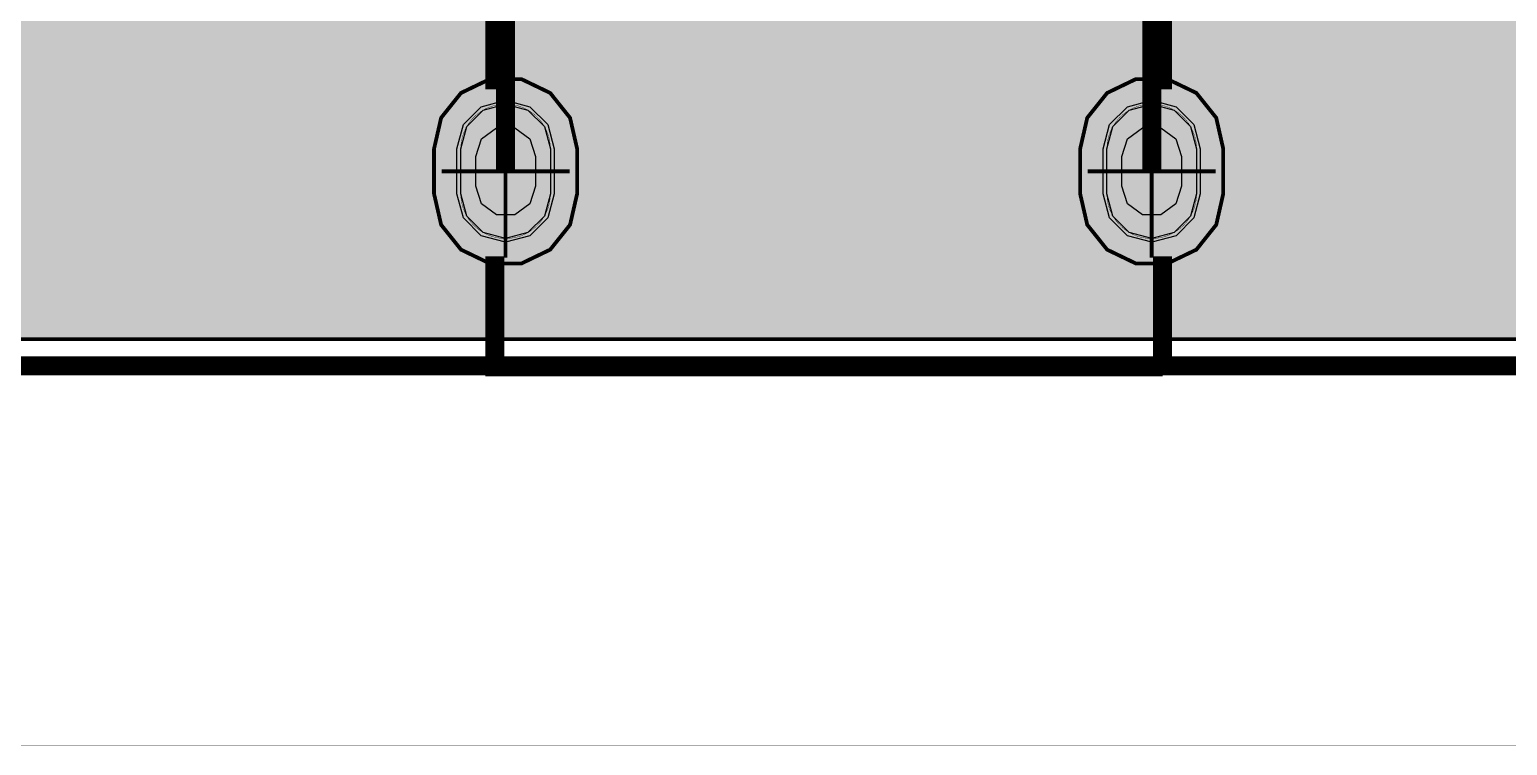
# Model space of a CAD drawing. Header units: millimetres. Extents: x -10 to 141, y 8 to 88.
# Drawn here: x 59.15 to 78.94, y 7.62 to 17.2 of the extents above; entities that cross this region are included whole.
import ezdxf

# ---------------------------------------------------------------- set-up
doc = ezdxf.new("R2010")
doc.units = ezdxf.units.MM
doc.header["$MEASUREMENT"] = 0
for name, color, linetype, true_color in [('Board-Outline-Layer', 7, 'Continuous', 0xff00ff), ('Bottom-Layer', 7, 'Continuous', 0x0000ff), ('Bottom-Paste-Mask-Layer', 7, 'Continuous', 0x800000), ('Bottom-Solder-Mask-Layer', 7, 'Continuous', 0xaa00ff), ('Hole-Layer', 7, 'Continuous', 0x222222), ('Multi-Layer', 7, 'Continuous', 0xc0c0c0), ('Top-Layer', 7, 'Continuous', 0xff0000), ('Top-Paste-Mask-Layer', 7, 'Continuous', 0x808080), ('Top-Silkscreen-Layer', 7, 'Continuous', 0xffcc00), ('Top-Solder-Mask-Layer', 7, 'Continuous', 0x800080)]:
    doc.layers.add(name, color=color, linetype=linetype, true_color=true_color)

msp = doc.modelspace()

# ---------------------------------------------------------------- hatches: boundary and pattern name
at = {"layer": 'Bottom-Layer'}
for points in [[(66.125, 15.006), (66.045, 14.706), (65.825, 14.486), (65.525, 14.406), (65.225, 14.486), (65.005, 14.706), (64.925, 15.006), (64.925, 15.606), (65.005, 15.906), (65.225, 16.126), (65.525, 16.206), (65.825, 16.126), (66.045, 15.906), (66.125, 15.606)], [(74.775, 15.006), (74.695, 14.706), (74.475, 14.486), (74.175, 14.406), (73.875, 14.486), (73.656, 14.706), (73.575, 15.006), (73.575, 15.606), (73.656, 15.906), (73.875, 16.126), (74.175, 16.206), (74.475, 16.126), (74.695, 15.906), (74.775, 15.606)]]:
    msp.add_hatch(color=256, dxfattribs=at).paths.add_polyline_path(points)
at = {"layer": 'Bottom-Paste-Mask-Layer'}
for points in [[(66.125, 15.006), (66.045, 14.706), (65.825, 14.486), (65.525, 14.406), (65.225, 14.486), (65.005, 14.706), (64.925, 15.006), (64.925, 15.606), (65.005, 15.906), (65.225, 16.126), (65.525, 16.206), (65.825, 16.126), (66.045, 15.906), (66.125, 15.606)], [(74.775, 15.006), (74.695, 14.706), (74.475, 14.486), (74.175, 14.406), (73.875, 14.486), (73.656, 14.706), (73.575, 15.006), (73.575, 15.606), (73.656, 15.906), (73.875, 16.126), (74.175, 16.206), (74.475, 16.126), (74.695, 15.906), (74.775, 15.606)]]:
    msp.add_hatch(color=256, dxfattribs=at).paths.add_polyline_path(points)
at = {"layer": 'Bottom-Solder-Mask-Layer'}
for points in [[(66.176, 15.006), (66.089, 14.681), (65.85, 14.442), (65.525, 14.355), (65.2, 14.442), (64.961, 14.681), (64.874, 15.006), (64.874, 15.606), (64.961, 15.931), (65.2, 16.17), (65.525, 16.257), (65.85, 16.17), (66.089, 15.931), (66.176, 15.606)], [(74.826, 15.006), (74.739, 14.681), (74.501, 14.442), (74.175, 14.355), (73.85, 14.442), (73.612, 14.681), (73.524, 15.006), (73.524, 15.606), (73.612, 15.931), (73.85, 16.17), (74.175, 16.257), (74.501, 16.17), (74.739, 15.931), (74.826, 15.606)]]:
    msp.add_hatch(color=256, dxfattribs=at).paths.add_polyline_path(points)
at = {"layer": 'Hole-Layer'}
for points in [[(65.925, 15.106), (65.849, 14.871), (65.649, 14.725), (65.402, 14.725), (65.202, 14.871), (65.125, 15.106), (65.125, 15.506), (65.202, 15.741), (65.402, 15.886), (65.649, 15.886), (65.849, 15.741), (65.925, 15.506)], [(74.575, 15.106), (74.499, 14.871), (74.299, 14.725), (74.052, 14.725), (73.852, 14.871), (73.775, 15.106), (73.775, 15.506), (73.852, 15.741), (74.052, 15.886), (74.299, 15.886), (74.499, 15.741), (74.575, 15.506)]]:
    msp.add_hatch(color=256, dxfattribs=at).paths.add_polyline_path(points)
at = {"layer": 'Multi-Layer'}
for points in [[(66.125, 15.006), (66.045, 14.706), (65.825, 14.486), (65.525, 14.406), (65.225, 14.486), (65.005, 14.706), (64.925, 15.006), (64.925, 15.606), (65.005, 15.906), (65.225, 16.126), (65.525, 16.206), (65.825, 16.126), (66.045, 15.906), (66.125, 15.606)], [(66.125, 15.006), (66.045, 14.706), (65.825, 14.486), (65.525, 14.406), (65.225, 14.486), (65.005, 14.706), (64.925, 15.006), (64.925, 15.606), (65.005, 15.906), (65.225, 16.126), (65.525, 16.206), (65.825, 16.126), (66.045, 15.906), (66.125, 15.606)], [(66.125, 15.006), (66.045, 14.706), (65.825, 14.486), (65.525, 14.406), (65.225, 14.486), (65.005, 14.706), (64.925, 15.006), (64.925, 15.606), (65.005, 15.906), (65.225, 16.126), (65.525, 16.206), (65.825, 16.126), (66.045, 15.906), (66.125, 15.606)], [(74.775, 15.006), (74.695, 14.706), (74.475, 14.486), (74.175, 14.406), (73.875, 14.486), (73.656, 14.706), (73.575, 15.006), (73.575, 15.606), (73.656, 15.906), (73.875, 16.126), (74.175, 16.206), (74.475, 16.126), (74.695, 15.906), (74.775, 15.606)], [(74.775, 15.006), (74.695, 14.706), (74.475, 14.486), (74.175, 14.406), (73.875, 14.486), (73.656, 14.706), (73.575, 15.006), (73.575, 15.606), (73.656, 15.906), (73.875, 16.126), (74.175, 16.206), (74.475, 16.126), (74.695, 15.906), (74.775, 15.606)], [(74.775, 15.006), (74.695, 14.706), (74.475, 14.486), (74.175, 14.406), (73.875, 14.486), (73.656, 14.706), (73.575, 15.006), (73.575, 15.606), (73.656, 15.906), (73.875, 16.126), (74.175, 16.206), (74.475, 16.126), (74.695, 15.906), (74.775, 15.606)]]:
    msp.add_hatch(color=256, dxfattribs=at).paths.add_polyline_path(points)
at = {"layer": 'Top-Layer'}
for points in [[(1.628, 76.2), (1.718, 77.336), (1.984, 78.444), (2.42, 79.497), (3.015, 80.469), (3.755, 81.335), (4.622, 82.075), (5.593, 82.671), (6.646, 83.107), (7.754, 83.373), (8.89, 83.462), (130.81, 83.462), (131.946, 83.373), (133.054, 83.107), (134.107, 82.671), (135.079, 82.075), (135.945, 81.335), (136.685, 80.469), (137.281, 79.497), (137.717, 78.444), (137.983, 77.336), (138.072, 76.2), (138.072, 20.32), (137.983, 19.184), (137.717, 18.076), (137.281, 17.023), (136.685, 16.052), (135.945, 15.185), (135.079, 14.445), (134.107, 13.85), (133.054, 13.414), (131.946, 13.148), (130.81, 13.058), (8.89, 13.058), (7.754, 13.148), (6.646, 13.414), (5.593, 13.85), (4.622, 14.445), (3.755, 15.185), (3.015, 16.052), (2.42, 17.023), (1.984, 18.076), (1.718, 19.184), (1.628, 20.32)], [(64.567, 15.606), (64.567, 15.006), (64.662, 14.59), (64.928, 14.257), (65.312, 14.072), (65.738, 14.072), (66.122, 14.257), (66.388, 14.59), (66.483, 15.006), (66.483, 15.606), (66.388, 16.022), (66.122, 16.355), (65.738, 16.54), (65.312, 16.54), (64.928, 16.355), (64.662, 16.022)], [(73.217, 15.606), (73.217, 15.006), (73.312, 14.59), (73.578, 14.257), (73.962, 14.072), (74.388, 14.072), (74.773, 14.257), (75.039, 14.59), (75.133, 15.006), (75.133, 15.606), (75.039, 16.022), (74.773, 16.355), (74.388, 16.54), (73.962, 16.54), (73.578, 16.355), (73.312, 16.022)], [(66.125, 15.006), (66.045, 14.706), (65.825, 14.486), (65.525, 14.406), (65.225, 14.486), (65.005, 14.706), (64.925, 15.006), (64.925, 15.606), (65.005, 15.906), (65.225, 16.126), (65.525, 16.206), (65.825, 16.126), (66.045, 15.906), (66.125, 15.606)], [(74.775, 15.006), (74.695, 14.706), (74.475, 14.486), (74.175, 14.406), (73.875, 14.486), (73.656, 14.706), (73.575, 15.006), (73.575, 15.606), (73.656, 15.906), (73.875, 16.126), (74.175, 16.206), (74.475, 16.126), (74.695, 15.906), (74.775, 15.606)]]:
    msp.add_hatch(color=256, dxfattribs=at).paths.add_polyline_path(points)
at = {"layer": 'Top-Paste-Mask-Layer'}
for points in [[(65.51, 16.206), (65.54, 16.206), (65.57, 16.204), (65.6, 16.201), (65.629, 16.197), (65.659, 16.191), (65.688, 16.183), (65.716, 16.175), (65.744, 16.164), (65.772, 16.153), (65.799, 16.14), (65.825, 16.125), (65.851, 16.11), (65.875, 16.093), (65.899, 16.075), (65.922, 16.056), (65.944, 16.035), (65.965, 16.014), (65.985, 15.992), (66.003, 15.968), (66.021, 15.944), (66.037, 15.919), (66.052, 15.893), (66.066, 15.866), (66.078, 15.839), (66.089, 15.811), (66.098, 15.783), (66.106, 15.754), (66.113, 15.725), (66.118, 15.695), (66.122, 15.666), (66.124, 15.636), (66.125, 15.606), (66.125, 15.006), (66.124, 14.976), (66.122, 14.946), (66.118, 14.916), (66.113, 14.887), (66.106, 14.858), (66.098, 14.829), (66.089, 14.801), (66.078, 14.773), (66.066, 14.746), (66.052, 14.719), (66.037, 14.693), (66.021, 14.668), (66.003, 14.644), (65.985, 14.62), (65.965, 14.598), (65.944, 14.576), (65.922, 14.556), (65.899, 14.537), (65.875, 14.519), (65.851, 14.502), (65.825, 14.486), (65.799, 14.472), (65.772, 14.459), (65.744, 14.447), (65.716, 14.437), (65.688, 14.428), (65.659, 14.421), (65.629, 14.415), (65.6, 14.411), (65.57, 14.408), (65.54, 14.406), (65.51, 14.406), (65.48, 14.408), (65.45, 14.411), (65.421, 14.415), (65.392, 14.421), (65.363, 14.428), (65.334, 14.437), (65.306, 14.447), (65.278, 14.459), (65.251, 14.472), (65.225, 14.486), (65.199, 14.502), (65.175, 14.519), (65.151, 14.537), (65.128, 14.556), (65.106, 14.576), (65.085, 14.598), (65.065, 14.62), (65.047, 14.644), (65.029, 14.668), (65.013, 14.693), (64.998, 14.719), (64.984, 14.746), (64.972, 14.773), (64.961, 14.801), (64.952, 14.829), (64.944, 14.858), (64.937, 14.887), (64.932, 14.916), (64.928, 14.946), (64.926, 14.976), (64.925, 15.006), (64.925, 15.606), (64.926, 15.636), (64.928, 15.666), (64.932, 15.695), (64.937, 15.725), (64.944, 15.754), (64.952, 15.783), (64.961, 15.811), (64.972, 15.839), (64.984, 15.866), (64.998, 15.893), (65.013, 15.919), (65.029, 15.944), (65.047, 15.968), (65.065, 15.992), (65.085, 16.014), (65.106, 16.035), (65.128, 16.056), (65.151, 16.075), (65.175, 16.093), (65.199, 16.11), (65.225, 16.125), (65.251, 16.14), (65.278, 16.153), (65.306, 16.164), (65.334, 16.175), (65.363, 16.183), (65.392, 16.191), (65.421, 16.197), (65.45, 16.201), (65.48, 16.204)], [(66.125, 15.006), (66.045, 14.706), (65.825, 14.486), (65.525, 14.406), (65.225, 14.486), (65.005, 14.706), (64.925, 15.006), (64.925, 15.606), (65.005, 15.906), (65.225, 16.126), (65.525, 16.206), (65.825, 16.126), (66.045, 15.906), (66.125, 15.606)], [(65.51, 16.206), (65.54, 16.206), (65.57, 16.204), (65.6, 16.201), (65.629, 16.197), (65.659, 16.191), (65.688, 16.183), (65.716, 16.175), (65.744, 16.164), (65.772, 16.153), (65.799, 16.14), (65.825, 16.125), (65.851, 16.11), (65.875, 16.093), (65.899, 16.075), (65.922, 16.056), (65.944, 16.035), (65.965, 16.014), (65.985, 15.992), (66.003, 15.968), (66.021, 15.944), (66.037, 15.919), (66.052, 15.893), (66.066, 15.866), (66.078, 15.839), (66.089, 15.811), (66.098, 15.783), (66.106, 15.754), (66.113, 15.725), (66.118, 15.695), (66.122, 15.666), (66.124, 15.636), (66.125, 15.606), (66.125, 15.006), (66.124, 14.976), (66.122, 14.946), (66.118, 14.916), (66.113, 14.887), (66.106, 14.858), (66.098, 14.829), (66.089, 14.801), (66.078, 14.773), (66.066, 14.746), (66.052, 14.719), (66.037, 14.693), (66.021, 14.668), (66.003, 14.644), (65.985, 14.62), (65.965, 14.598), (65.944, 14.576), (65.922, 14.556), (65.899, 14.537), (65.875, 14.519), (65.851, 14.502), (65.825, 14.486), (65.799, 14.472), (65.772, 14.459), (65.744, 14.447), (65.716, 14.437), (65.688, 14.428), (65.659, 14.421), (65.629, 14.415), (65.6, 14.411), (65.57, 14.408), (65.54, 14.406), (65.51, 14.406), (65.48, 14.408), (65.45, 14.411), (65.421, 14.415), (65.392, 14.421), (65.363, 14.428), (65.334, 14.437), (65.306, 14.447), (65.278, 14.459), (65.251, 14.472), (65.225, 14.486), (65.199, 14.502), (65.175, 14.519), (65.151, 14.537), (65.128, 14.556), (65.106, 14.576), (65.085, 14.598), (65.065, 14.62), (65.047, 14.644), (65.029, 14.668), (65.013, 14.693), (64.998, 14.719), (64.984, 14.746), (64.972, 14.773), (64.961, 14.801), (64.952, 14.829), (64.944, 14.858), (64.937, 14.887), (64.932, 14.916), (64.928, 14.946), (64.926, 14.976), (64.925, 15.006), (64.925, 15.606), (64.926, 15.636), (64.928, 15.666), (64.932, 15.695), (64.937, 15.725), (64.944, 15.754), (64.952, 15.783), (64.961, 15.811), (64.972, 15.839), (64.984, 15.866), (64.998, 15.893), (65.013, 15.919), (65.029, 15.944), (65.047, 15.968), (65.065, 15.992), (65.085, 16.014), (65.106, 16.035), (65.128, 16.056), (65.151, 16.075), (65.175, 16.093), (65.199, 16.11), (65.225, 16.125), (65.251, 16.14), (65.278, 16.153), (65.306, 16.164), (65.334, 16.175), (65.363, 16.183), (65.392, 16.191), (65.421, 16.197), (65.45, 16.201), (65.48, 16.204)], [(74.22, 16.204), (74.25, 16.201), (74.279, 16.197), (74.309, 16.191), (74.338, 16.183), (74.366, 16.175), (74.394, 16.164), (74.422, 16.153), (74.449, 16.14), (74.475, 16.125), (74.501, 16.11), (74.526, 16.093), (74.549, 16.075), (74.572, 16.056), (74.594, 16.035), (74.615, 16.014), (74.635, 15.992), (74.654, 15.968), (74.671, 15.944), (74.687, 15.919), (74.702, 15.893), (74.716, 15.866), (74.728, 15.839), (74.739, 15.811), (74.749, 15.783), (74.757, 15.754), (74.763, 15.725), (74.769, 15.695), (74.772, 15.666), (74.775, 15.636), (74.775, 15.606), (74.775, 15.006), (74.775, 14.976), (74.772, 14.946), (74.769, 14.916), (74.763, 14.887), (74.757, 14.858), (74.749, 14.829), (74.739, 14.801), (74.728, 14.773), (74.716, 14.746), (74.702, 14.719), (74.687, 14.693), (74.671, 14.668), (74.654, 14.644), (74.635, 14.62), (74.615, 14.598), (74.594, 14.576), (74.572, 14.556), (74.549, 14.537), (74.526, 14.519), (74.501, 14.502), (74.475, 14.486), (74.449, 14.472), (74.422, 14.459), (74.394, 14.447), (74.366, 14.437), (74.338, 14.428), (74.309, 14.421), (74.279, 14.415), (74.25, 14.411), (74.22, 14.408), (74.19, 14.406), (74.16, 14.406), (74.13, 14.408), (74.101, 14.411), (74.071, 14.415), (74.042, 14.421), (74.013, 14.428), (73.984, 14.437), (73.956, 14.447), (73.928, 14.459), (73.902, 14.472), (73.875, 14.486), (73.85, 14.502), (73.825, 14.519), (73.801, 14.537), (73.778, 14.556), (73.756, 14.576), (73.735, 14.598), (73.716, 14.62), (73.697, 14.644), (73.68, 14.668), (73.663, 14.693), (73.648, 14.719), (73.635, 14.746), (73.622, 14.773), (73.611, 14.801), (73.602, 14.829), (73.594, 14.858), (73.587, 14.887), (73.582, 14.916), (73.578, 14.946), (73.576, 14.976), (73.575, 15.006), (73.575, 15.606), (73.576, 15.636), (73.578, 15.666), (73.582, 15.695), (73.587, 15.725), (73.594, 15.754), (73.602, 15.783), (73.611, 15.811), (73.622, 15.839), (73.635, 15.866), (73.648, 15.893), (73.663, 15.919), (73.68, 15.944), (73.697, 15.968), (73.716, 15.992), (73.735, 16.014), (73.756, 16.035), (73.778, 16.056), (73.801, 16.075), (73.825, 16.093), (73.85, 16.11), (73.875, 16.125), (73.902, 16.14), (73.928, 16.153), (73.956, 16.164), (73.984, 16.175), (74.013, 16.183), (74.042, 16.191), (74.071, 16.197), (74.101, 16.201), (74.13, 16.204), (74.16, 16.206), (74.19, 16.206)], [(74.775, 15.006), (74.695, 14.706), (74.475, 14.486), (74.175, 14.406), (73.875, 14.486), (73.656, 14.706), (73.575, 15.006), (73.575, 15.606), (73.656, 15.906), (73.875, 16.126), (74.175, 16.206), (74.475, 16.126), (74.695, 15.906), (74.775, 15.606)], [(74.22, 16.204), (74.25, 16.201), (74.279, 16.197), (74.309, 16.191), (74.338, 16.183), (74.366, 16.175), (74.394, 16.164), (74.422, 16.153), (74.449, 16.14), (74.475, 16.125), (74.501, 16.11), (74.526, 16.093), (74.549, 16.075), (74.572, 16.056), (74.594, 16.035), (74.615, 16.014), (74.635, 15.992), (74.654, 15.968), (74.671, 15.944), (74.687, 15.919), (74.702, 15.893), (74.716, 15.866), (74.728, 15.839), (74.739, 15.811), (74.749, 15.783), (74.757, 15.754), (74.763, 15.725), (74.769, 15.695), (74.772, 15.666), (74.775, 15.636), (74.775, 15.606), (74.775, 15.006), (74.775, 14.976), (74.772, 14.946), (74.769, 14.916), (74.763, 14.887), (74.757, 14.858), (74.749, 14.829), (74.739, 14.801), (74.728, 14.773), (74.716, 14.746), (74.702, 14.719), (74.687, 14.693), (74.671, 14.668), (74.654, 14.644), (74.635, 14.62), (74.615, 14.598), (74.594, 14.576), (74.572, 14.556), (74.549, 14.537), (74.526, 14.519), (74.501, 14.502), (74.475, 14.486), (74.449, 14.472), (74.422, 14.459), (74.394, 14.447), (74.366, 14.437), (74.338, 14.428), (74.309, 14.421), (74.279, 14.415), (74.25, 14.411), (74.22, 14.408), (74.19, 14.406), (74.16, 14.406), (74.13, 14.408), (74.101, 14.411), (74.071, 14.415), (74.042, 14.421), (74.013, 14.428), (73.984, 14.437), (73.956, 14.447), (73.928, 14.459), (73.902, 14.472), (73.875, 14.486), (73.85, 14.502), (73.825, 14.519), (73.801, 14.537), (73.778, 14.556), (73.756, 14.576), (73.735, 14.598), (73.716, 14.62), (73.697, 14.644), (73.68, 14.668), (73.663, 14.693), (73.648, 14.719), (73.635, 14.746), (73.622, 14.773), (73.611, 14.801), (73.602, 14.829), (73.594, 14.858), (73.587, 14.887), (73.582, 14.916), (73.578, 14.946), (73.576, 14.976), (73.575, 15.006), (73.575, 15.606), (73.576, 15.636), (73.578, 15.666), (73.582, 15.695), (73.587, 15.725), (73.594, 15.754), (73.602, 15.783), (73.611, 15.811), (73.622, 15.839), (73.635, 15.866), (73.648, 15.893), (73.663, 15.919), (73.68, 15.944), (73.697, 15.968), (73.716, 15.992), (73.735, 16.014), (73.756, 16.035), (73.778, 16.056), (73.801, 16.075), (73.825, 16.093), (73.85, 16.11), (73.875, 16.125), (73.902, 16.14), (73.928, 16.153), (73.956, 16.164), (73.984, 16.175), (74.013, 16.183), (74.042, 16.191), (74.071, 16.197), (74.101, 16.201), (74.13, 16.204), (74.16, 16.206), (74.19, 16.206)]]:
    msp.add_hatch(color=256, dxfattribs=at).paths.add_polyline_path(points)
at = {"layer": 'Top-Solder-Mask-Layer'}
for points in [[(66.176, 15.006), (66.089, 14.681), (65.85, 14.442), (65.525, 14.355), (65.2, 14.442), (64.961, 14.681), (64.874, 15.006), (64.874, 15.606), (64.961, 15.931), (65.2, 16.17), (65.525, 16.257), (65.85, 16.17), (66.089, 15.931), (66.176, 15.606)], [(74.826, 15.006), (74.739, 14.681), (74.501, 14.442), (74.175, 14.355), (73.85, 14.442), (73.612, 14.681), (73.524, 15.006), (73.524, 15.606), (73.612, 15.931), (73.85, 16.17), (74.175, 16.257), (74.501, 16.17), (74.739, 15.931), (74.826, 15.606)]]:
    msp.add_hatch(color=256, dxfattribs=at).paths.add_polyline_path(points)

# ---------------------------------------------------------------- linework, layer by layer
at = {"layer": 'Board-Outline-Layer', "const_width": 0.254}
msp.add_lwpolyline([(1.27, 20.32), (1.27, 76.2, -0.414), (8.89, 83.82), (130.81, 83.82, -0.414), (138.43, 76.2), (138.43, 20.32, -0.414), (130.81, 12.7), (8.89, 12.7, -0.414)], format="xyb", close=True, dxfattribs=at)
at = {"layer": 'Bottom-Layer', "const_width": 0.254}
for points in [[(65.525, 19.486), (65.525, 15.306)], [(74.175, 19.486), (74.175, 15.306)]]:
    msp.add_lwpolyline(points, dxfattribs=at)
at = {"layer": 'Bottom-Layer'}
for points in [[(66.125, 15.006), (66.045, 14.706), (65.825, 14.486), (65.525, 14.406), (65.225, 14.486), (65.005, 14.706), (64.925, 15.006), (64.925, 15.606), (65.005, 15.906), (65.225, 16.126), (65.525, 16.206), (65.825, 16.126), (66.045, 15.906), (66.125, 15.606)], [(74.775, 15.006), (74.695, 14.706), (74.475, 14.486), (74.175, 14.406), (73.875, 14.486), (73.656, 14.706), (73.575, 15.006), (73.575, 15.606), (73.656, 15.906), (73.875, 16.126), (74.175, 16.206), (74.475, 16.126), (74.695, 15.906), (74.775, 15.606)]]:
    msp.add_lwpolyline(points, close=True, dxfattribs=at)
at = {"layer": 'Bottom-Paste-Mask-Layer'}
for points in [[(66.125, 15.006), (66.045, 14.706), (65.825, 14.486), (65.525, 14.406), (65.225, 14.486), (65.005, 14.706), (64.925, 15.006), (64.925, 15.606), (65.005, 15.906), (65.225, 16.126), (65.525, 16.206), (65.825, 16.126), (66.045, 15.906), (66.125, 15.606)], [(74.775, 15.006), (74.695, 14.706), (74.475, 14.486), (74.175, 14.406), (73.875, 14.486), (73.656, 14.706), (73.575, 15.006), (73.575, 15.606), (73.656, 15.906), (73.875, 16.126), (74.175, 16.206), (74.475, 16.126), (74.695, 15.906), (74.775, 15.606)]]:
    msp.add_lwpolyline(points, close=True, dxfattribs=at)
at = {"layer": 'Bottom-Solder-Mask-Layer'}
for points in [[(66.176, 15.006), (66.089, 14.681), (65.85, 14.442), (65.525, 14.355), (65.2, 14.442), (64.961, 14.681), (64.874, 15.006), (64.874, 15.606), (64.961, 15.931), (65.2, 16.17), (65.525, 16.257), (65.85, 16.17), (66.089, 15.931), (66.176, 15.606)], [(74.826, 15.006), (74.739, 14.681), (74.501, 14.442), (74.175, 14.355), (73.85, 14.442), (73.612, 14.681), (73.524, 15.006), (73.524, 15.606), (73.612, 15.931), (73.85, 16.17), (74.175, 16.257), (74.501, 16.17), (74.739, 15.931), (74.826, 15.606)]]:
    msp.add_lwpolyline(points, close=True, dxfattribs=at)
at = {"layer": 'Hole-Layer'}
for points in [[(65.925, 15.106), (65.849, 14.871), (65.649, 14.725), (65.402, 14.725), (65.202, 14.871), (65.125, 15.106), (65.125, 15.506), (65.202, 15.741), (65.402, 15.886), (65.649, 15.886), (65.849, 15.741), (65.925, 15.506)], [(74.575, 15.106), (74.499, 14.871), (74.299, 14.725), (74.052, 14.725), (73.852, 14.871), (73.775, 15.106), (73.775, 15.506), (73.852, 15.741), (74.052, 15.886), (74.299, 15.886), (74.499, 15.741), (74.575, 15.506)]]:
    msp.add_lwpolyline(points, close=True, dxfattribs=at)
at = {"layer": 'Multi-Layer'}
for points in [[(66.125, 15.006), (66.045, 14.706), (65.825, 14.486), (65.525, 14.406), (65.225, 14.486), (65.005, 14.706), (64.925, 15.006), (64.925, 15.606), (65.005, 15.906), (65.225, 16.126), (65.525, 16.206), (65.825, 16.126), (66.045, 15.906), (66.125, 15.606)], [(66.125, 15.006), (66.045, 14.706), (65.825, 14.486), (65.525, 14.406), (65.225, 14.486), (65.005, 14.706), (64.925, 15.006), (64.925, 15.606), (65.005, 15.906), (65.225, 16.126), (65.525, 16.206), (65.825, 16.126), (66.045, 15.906), (66.125, 15.606)], [(66.125, 15.006), (66.045, 14.706), (65.825, 14.486), (65.525, 14.406), (65.225, 14.486), (65.005, 14.706), (64.925, 15.006), (64.925, 15.606), (65.005, 15.906), (65.225, 16.126), (65.525, 16.206), (65.825, 16.126), (66.045, 15.906), (66.125, 15.606)], [(74.775, 15.006), (74.695, 14.706), (74.475, 14.486), (74.175, 14.406), (73.875, 14.486), (73.656, 14.706), (73.575, 15.006), (73.575, 15.606), (73.656, 15.906), (73.875, 16.126), (74.175, 16.206), (74.475, 16.126), (74.695, 15.906), (74.775, 15.606)], [(74.775, 15.006), (74.695, 14.706), (74.475, 14.486), (74.175, 14.406), (73.875, 14.486), (73.656, 14.706), (73.575, 15.006), (73.575, 15.606), (73.656, 15.906), (73.875, 16.126), (74.175, 16.206), (74.475, 16.126), (74.695, 15.906), (74.775, 15.606)], [(74.775, 15.006), (74.695, 14.706), (74.475, 14.486), (74.175, 14.406), (73.875, 14.486), (73.656, 14.706), (73.575, 15.006), (73.575, 15.606), (73.656, 15.906), (73.875, 16.126), (74.175, 16.206), (74.475, 16.126), (74.695, 15.906), (74.775, 15.606)]]:
    msp.add_lwpolyline(points, close=True, dxfattribs=at)
at = {"layer": 'Top-Layer'}
for points, const_width in [([(-10.16, 7.62), (-10.16, 87.63), (140.97, 87.63), (140.97, 7.62)], 0.00508), ([(64.567, 15.606), (64.567, 15.006), (64.662, 14.59), (64.928, 14.257), (65.312, 14.072), (65.738, 14.072), (66.122, 14.257), (66.388, 14.59), (66.483, 15.006), (66.483, 15.606), (66.388, 16.022), (66.122, 16.355), (65.738, 16.54), (65.312, 16.54), (64.928, 16.355), (64.662, 16.022)], 0.0508), ([(73.217, 15.606), (73.217, 15.006), (73.312, 14.59), (73.578, 14.257), (73.962, 14.072), (74.388, 14.072), (74.773, 14.257), (75.039, 14.59), (75.133, 15.006), (75.133, 15.606), (75.039, 16.022), (74.773, 16.355), (74.388, 16.54), (73.962, 16.54), (73.578, 16.355), (73.312, 16.022)], 0.0508)]:
    msp.add_lwpolyline(points, close=True, dxfattribs=dict(at, const_width=const_width))
at = {"layer": 'Top-Layer', "const_width": 0.0508}
for points in [[(8.89, 83.462), (130.81, 83.462), (131.946, 83.373), (133.054, 83.107), (134.107, 82.671), (135.079, 82.075), (135.945, 81.335), (136.685, 80.469), (137.281, 79.497), (137.717, 78.444), (137.983, 77.336), (138.072, 76.2), (138.072, 20.32), (137.983, 19.184), (137.717, 18.076), (137.281, 17.023), (136.685, 16.052), (135.945, 15.185), (135.079, 14.445), (134.107, 13.85), (133.054, 13.414), (131.946, 13.148), (130.81, 13.058), (8.89, 13.058)], [(65.525, 15.306), (65.525, 16.462)], [(74.175, 15.306), (74.175, 16.462)], [(65.525, 15.306), (64.668, 15.306)], [(65.525, 15.306), (66.382, 15.306)], [(65.525, 15.306), (65.525, 14.149)], [(74.175, 15.306), (73.319, 15.306)], [(74.175, 15.306), (75.032, 15.306)], [(74.175, 15.306), (74.175, 14.149)]]:
    msp.add_lwpolyline(points, dxfattribs=at)
at = {"layer": 'Top-Layer'}
for points in [[(66.125, 15.006), (66.045, 14.706), (65.825, 14.486), (65.525, 14.406), (65.225, 14.486), (65.005, 14.706), (64.925, 15.006), (64.925, 15.606), (65.005, 15.906), (65.225, 16.126), (65.525, 16.206), (65.825, 16.126), (66.045, 15.906), (66.125, 15.606)], [(74.775, 15.006), (74.695, 14.706), (74.475, 14.486), (74.175, 14.406), (73.875, 14.486), (73.656, 14.706), (73.575, 15.006), (73.575, 15.606), (73.656, 15.906), (73.875, 16.126), (74.175, 16.206), (74.475, 16.126), (74.695, 15.906), (74.775, 15.606)]]:
    msp.add_lwpolyline(points, close=True, dxfattribs=at)
at = {"layer": 'Top-Paste-Mask-Layer', "const_width": 0.00508}
for points in [[(65.51, 16.206), (65.54, 16.206), (65.57, 16.204), (65.6, 16.201), (65.629, 16.197), (65.659, 16.191), (65.688, 16.183), (65.716, 16.175), (65.744, 16.164), (65.772, 16.153), (65.799, 16.14), (65.825, 16.125), (65.851, 16.11), (65.875, 16.093), (65.899, 16.075), (65.922, 16.056), (65.944, 16.035), (65.965, 16.014), (65.985, 15.992), (66.003, 15.968), (66.021, 15.944), (66.037, 15.919), (66.052, 15.893), (66.066, 15.866), (66.078, 15.839), (66.089, 15.811), (66.098, 15.783), (66.106, 15.754), (66.113, 15.725), (66.118, 15.695), (66.122, 15.666), (66.124, 15.636), (66.125, 15.606), (66.125, 15.006), (66.124, 14.976), (66.122, 14.946), (66.118, 14.916), (66.113, 14.887), (66.106, 14.858), (66.098, 14.829), (66.089, 14.801), (66.078, 14.773), (66.066, 14.746), (66.052, 14.719), (66.037, 14.693), (66.021, 14.668), (66.003, 14.644), (65.985, 14.62), (65.965, 14.598), (65.944, 14.576), (65.922, 14.556), (65.899, 14.537), (65.875, 14.519), (65.851, 14.502), (65.825, 14.486), (65.799, 14.472), (65.772, 14.459), (65.744, 14.447), (65.716, 14.437), (65.688, 14.428), (65.659, 14.421), (65.629, 14.415), (65.6, 14.411), (65.57, 14.408), (65.54, 14.406), (65.51, 14.406), (65.48, 14.408), (65.45, 14.411), (65.421, 14.415), (65.392, 14.421), (65.363, 14.428), (65.334, 14.437), (65.306, 14.447), (65.278, 14.459), (65.251, 14.472), (65.225, 14.486), (65.199, 14.502), (65.175, 14.519), (65.151, 14.537), (65.128, 14.556), (65.106, 14.576), (65.085, 14.598), (65.065, 14.62), (65.047, 14.644), (65.029, 14.668), (65.013, 14.693), (64.998, 14.719), (64.984, 14.746), (64.972, 14.773), (64.961, 14.801), (64.952, 14.829), (64.944, 14.858), (64.937, 14.887), (64.932, 14.916), (64.928, 14.946), (64.926, 14.976), (64.925, 15.006), (64.925, 15.606), (64.926, 15.636), (64.928, 15.666), (64.932, 15.695), (64.937, 15.725), (64.944, 15.754), (64.952, 15.783), (64.961, 15.811), (64.972, 15.839), (64.984, 15.866), (64.998, 15.893), (65.013, 15.919), (65.029, 15.944), (65.047, 15.968), (65.065, 15.992), (65.085, 16.014), (65.106, 16.035), (65.128, 16.056), (65.151, 16.075), (65.175, 16.093), (65.199, 16.11), (65.225, 16.125), (65.251, 16.14), (65.278, 16.153), (65.306, 16.164), (65.334, 16.175), (65.363, 16.183), (65.392, 16.191), (65.421, 16.197), (65.45, 16.201), (65.48, 16.204)], [(65.51, 16.206), (65.54, 16.206), (65.57, 16.204), (65.6, 16.201), (65.629, 16.197), (65.659, 16.191), (65.688, 16.183), (65.716, 16.175), (65.744, 16.164), (65.772, 16.153), (65.799, 16.14), (65.825, 16.125), (65.851, 16.11), (65.875, 16.093), (65.899, 16.075), (65.922, 16.056), (65.944, 16.035), (65.965, 16.014), (65.985, 15.992), (66.003, 15.968), (66.021, 15.944), (66.037, 15.919), (66.052, 15.893), (66.066, 15.866), (66.078, 15.839), (66.089, 15.811), (66.098, 15.783), (66.106, 15.754), (66.113, 15.725), (66.118, 15.695), (66.122, 15.666), (66.124, 15.636), (66.125, 15.606), (66.125, 15.006), (66.124, 14.976), (66.122, 14.946), (66.118, 14.916), (66.113, 14.887), (66.106, 14.858), (66.098, 14.829), (66.089, 14.801), (66.078, 14.773), (66.066, 14.746), (66.052, 14.719), (66.037, 14.693), (66.021, 14.668), (66.003, 14.644), (65.985, 14.62), (65.965, 14.598), (65.944, 14.576), (65.922, 14.556), (65.899, 14.537), (65.875, 14.519), (65.851, 14.502), (65.825, 14.486), (65.799, 14.472), (65.772, 14.459), (65.744, 14.447), (65.716, 14.437), (65.688, 14.428), (65.659, 14.421), (65.629, 14.415), (65.6, 14.411), (65.57, 14.408), (65.54, 14.406), (65.51, 14.406), (65.48, 14.408), (65.45, 14.411), (65.421, 14.415), (65.392, 14.421), (65.363, 14.428), (65.334, 14.437), (65.306, 14.447), (65.278, 14.459), (65.251, 14.472), (65.225, 14.486), (65.199, 14.502), (65.175, 14.519), (65.151, 14.537), (65.128, 14.556), (65.106, 14.576), (65.085, 14.598), (65.065, 14.62), (65.047, 14.644), (65.029, 14.668), (65.013, 14.693), (64.998, 14.719), (64.984, 14.746), (64.972, 14.773), (64.961, 14.801), (64.952, 14.829), (64.944, 14.858), (64.937, 14.887), (64.932, 14.916), (64.928, 14.946), (64.926, 14.976), (64.925, 15.006), (64.925, 15.606), (64.926, 15.636), (64.928, 15.666), (64.932, 15.695), (64.937, 15.725), (64.944, 15.754), (64.952, 15.783), (64.961, 15.811), (64.972, 15.839), (64.984, 15.866), (64.998, 15.893), (65.013, 15.919), (65.029, 15.944), (65.047, 15.968), (65.065, 15.992), (65.085, 16.014), (65.106, 16.035), (65.128, 16.056), (65.151, 16.075), (65.175, 16.093), (65.199, 16.11), (65.225, 16.125), (65.251, 16.14), (65.278, 16.153), (65.306, 16.164), (65.334, 16.175), (65.363, 16.183), (65.392, 16.191), (65.421, 16.197), (65.45, 16.201), (65.48, 16.204)], [(74.22, 16.204), (74.25, 16.201), (74.279, 16.197), (74.309, 16.191), (74.338, 16.183), (74.366, 16.175), (74.394, 16.164), (74.422, 16.153), (74.449, 16.14), (74.475, 16.125), (74.501, 16.11), (74.526, 16.093), (74.549, 16.075), (74.572, 16.056), (74.594, 16.035), (74.615, 16.014), (74.635, 15.992), (74.654, 15.968), (74.671, 15.944), (74.687, 15.919), (74.702, 15.893), (74.716, 15.866), (74.728, 15.839), (74.739, 15.811), (74.749, 15.783), (74.757, 15.754), (74.763, 15.725), (74.769, 15.695), (74.772, 15.666), (74.775, 15.636), (74.775, 15.606), (74.775, 15.006), (74.775, 14.976), (74.772, 14.946), (74.769, 14.916), (74.763, 14.887), (74.757, 14.858), (74.749, 14.829), (74.739, 14.801), (74.728, 14.773), (74.716, 14.746), (74.702, 14.719), (74.687, 14.693), (74.671, 14.668), (74.654, 14.644), (74.635, 14.62), (74.615, 14.598), (74.594, 14.576), (74.572, 14.556), (74.549, 14.537), (74.526, 14.519), (74.501, 14.502), (74.475, 14.486), (74.449, 14.472), (74.422, 14.459), (74.394, 14.447), (74.366, 14.437), (74.338, 14.428), (74.309, 14.421), (74.279, 14.415), (74.25, 14.411), (74.22, 14.408), (74.19, 14.406), (74.16, 14.406), (74.13, 14.408), (74.101, 14.411), (74.071, 14.415), (74.042, 14.421), (74.013, 14.428), (73.984, 14.437), (73.956, 14.447), (73.928, 14.459), (73.902, 14.472), (73.875, 14.486), (73.85, 14.502), (73.825, 14.519), (73.801, 14.537), (73.778, 14.556), (73.756, 14.576), (73.735, 14.598), (73.716, 14.62), (73.697, 14.644), (73.68, 14.668), (73.663, 14.693), (73.648, 14.719), (73.635, 14.746), (73.622, 14.773), (73.611, 14.801), (73.602, 14.829), (73.594, 14.858), (73.587, 14.887), (73.582, 14.916), (73.578, 14.946), (73.576, 14.976), (73.575, 15.006), (73.575, 15.606), (73.576, 15.636), (73.578, 15.666), (73.582, 15.695), (73.587, 15.725), (73.594, 15.754), (73.602, 15.783), (73.611, 15.811), (73.622, 15.839), (73.635, 15.866), (73.648, 15.893), (73.663, 15.919), (73.68, 15.944), (73.697, 15.968), (73.716, 15.992), (73.735, 16.014), (73.756, 16.035), (73.778, 16.056), (73.801, 16.075), (73.825, 16.093), (73.85, 16.11), (73.875, 16.125), (73.902, 16.14), (73.928, 16.153), (73.956, 16.164), (73.984, 16.175), (74.013, 16.183), (74.042, 16.191), (74.071, 16.197), (74.101, 16.201), (74.13, 16.204), (74.16, 16.206), (74.19, 16.206)], [(74.22, 16.204), (74.25, 16.201), (74.279, 16.197), (74.309, 16.191), (74.338, 16.183), (74.366, 16.175), (74.394, 16.164), (74.422, 16.153), (74.449, 16.14), (74.475, 16.125), (74.501, 16.11), (74.526, 16.093), (74.549, 16.075), (74.572, 16.056), (74.594, 16.035), (74.615, 16.014), (74.635, 15.992), (74.654, 15.968), (74.671, 15.944), (74.687, 15.919), (74.702, 15.893), (74.716, 15.866), (74.728, 15.839), (74.739, 15.811), (74.749, 15.783), (74.757, 15.754), (74.763, 15.725), (74.769, 15.695), (74.772, 15.666), (74.775, 15.636), (74.775, 15.606), (74.775, 15.006), (74.775, 14.976), (74.772, 14.946), (74.769, 14.916), (74.763, 14.887), (74.757, 14.858), (74.749, 14.829), (74.739, 14.801), (74.728, 14.773), (74.716, 14.746), (74.702, 14.719), (74.687, 14.693), (74.671, 14.668), (74.654, 14.644), (74.635, 14.62), (74.615, 14.598), (74.594, 14.576), (74.572, 14.556), (74.549, 14.537), (74.526, 14.519), (74.501, 14.502), (74.475, 14.486), (74.449, 14.472), (74.422, 14.459), (74.394, 14.447), (74.366, 14.437), (74.338, 14.428), (74.309, 14.421), (74.279, 14.415), (74.25, 14.411), (74.22, 14.408), (74.19, 14.406), (74.16, 14.406), (74.13, 14.408), (74.101, 14.411), (74.071, 14.415), (74.042, 14.421), (74.013, 14.428), (73.984, 14.437), (73.956, 14.447), (73.928, 14.459), (73.902, 14.472), (73.875, 14.486), (73.85, 14.502), (73.825, 14.519), (73.801, 14.537), (73.778, 14.556), (73.756, 14.576), (73.735, 14.598), (73.716, 14.62), (73.697, 14.644), (73.68, 14.668), (73.663, 14.693), (73.648, 14.719), (73.635, 14.746), (73.622, 14.773), (73.611, 14.801), (73.602, 14.829), (73.594, 14.858), (73.587, 14.887), (73.582, 14.916), (73.578, 14.946), (73.576, 14.976), (73.575, 15.006), (73.575, 15.606), (73.576, 15.636), (73.578, 15.666), (73.582, 15.695), (73.587, 15.725), (73.594, 15.754), (73.602, 15.783), (73.611, 15.811), (73.622, 15.839), (73.635, 15.866), (73.648, 15.893), (73.663, 15.919), (73.68, 15.944), (73.697, 15.968), (73.716, 15.992), (73.735, 16.014), (73.756, 16.035), (73.778, 16.056), (73.801, 16.075), (73.825, 16.093), (73.85, 16.11), (73.875, 16.125), (73.902, 16.14), (73.928, 16.153), (73.956, 16.164), (73.984, 16.175), (74.013, 16.183), (74.042, 16.191), (74.071, 16.197), (74.101, 16.201), (74.13, 16.204), (74.16, 16.206), (74.19, 16.206)]]:
    msp.add_lwpolyline(points, close=True, dxfattribs=at)
at = {"layer": 'Top-Paste-Mask-Layer'}
for points in [[(66.125, 15.006), (66.045, 14.706), (65.825, 14.486), (65.525, 14.406), (65.225, 14.486), (65.005, 14.706), (64.925, 15.006), (64.925, 15.606), (65.005, 15.906), (65.225, 16.126), (65.525, 16.206), (65.825, 16.126), (66.045, 15.906), (66.125, 15.606)], [(74.775, 15.006), (74.695, 14.706), (74.475, 14.486), (74.175, 14.406), (73.875, 14.486), (73.656, 14.706), (73.575, 15.006), (73.575, 15.606), (73.656, 15.906), (73.875, 16.126), (74.175, 16.206), (74.475, 16.126), (74.695, 15.906), (74.775, 15.606)]]:
    msp.add_lwpolyline(points, close=True, dxfattribs=at)
at = {"layer": 'Top-Silkscreen-Layer', "const_width": 0.254}
for points in [[(65.381, 16.404), (65.381, 18.267)], [(65.381, 16.404), (65.381, 18.267)], [(74.321, 16.404), (74.321, 18.268)], [(74.321, 16.404), (74.321, 18.268)], [(74.321, 12.686), (65.381, 12.686), (65.381, 14.167)], [(74.321, 12.686), (65.381, 12.686), (65.381, 14.167)], [(74.321, 12.686), (74.321, 14.168)], [(74.321, 12.686), (74.321, 14.168)]]:
    msp.add_lwpolyline(points, dxfattribs=at)
at = {"layer": 'Top-Solder-Mask-Layer'}
for points in [[(66.176, 15.006), (66.089, 14.681), (65.85, 14.442), (65.525, 14.355), (65.2, 14.442), (64.961, 14.681), (64.874, 15.006), (64.874, 15.606), (64.961, 15.931), (65.2, 16.17), (65.525, 16.257), (65.85, 16.17), (66.089, 15.931), (66.176, 15.606)], [(74.826, 15.006), (74.739, 14.681), (74.501, 14.442), (74.175, 14.355), (73.85, 14.442), (73.612, 14.681), (73.524, 15.006), (73.524, 15.606), (73.612, 15.931), (73.85, 16.17), (74.175, 16.257), (74.501, 16.17), (74.739, 15.931), (74.826, 15.606)]]:
    msp.add_lwpolyline(points, close=True, dxfattribs=at)

doc.saveas('drawing.dxf')
